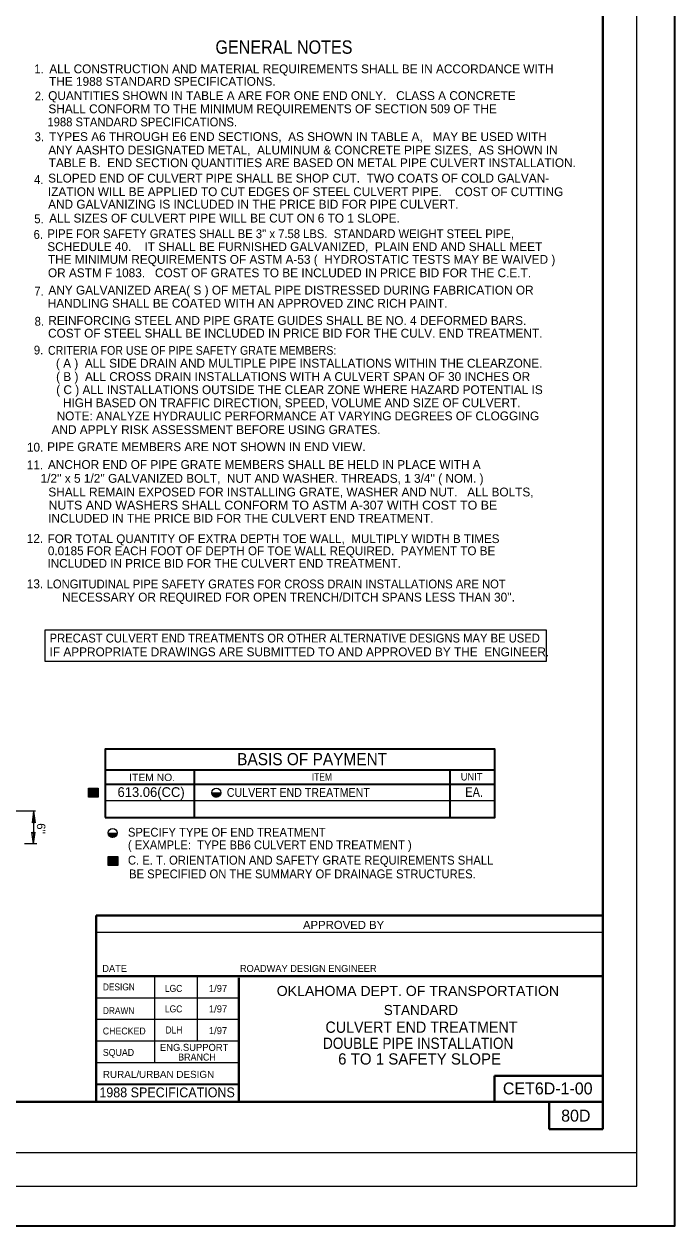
# Model space of a CAD drawing. Extents: x -48 to 160, y -10 to 186.
# Drawn here: x 121.5 to 160.1, y -9.5 to 61.7 of the extents above; entities that cross this region are included whole.
import ezdxf
from ezdxf.enums import TextEntityAlignment as Align

# ---------------------------------------------------------------- set-up
doc = ezdxf.new("R2010")
doc.units = 0
doc.header["$LTSCALE"] = 0.19
doc.layers.add('1', color=7, linetype='Continuous', lineweight=13)
doc.layers.add('25', color=7, linetype='Continuous', lineweight=40)
doc.layers.add('15', color=7, linetype='Continuous')

msp = doc.modelspace()

# ---------------------------------------------------------------- hatches: boundary and pattern name
at = {"layer": '1'}
for points in [[(125.9215, 15.9061), (125.3413, 15.9061), (125.3413, 16.4312), (125.9215, 16.4312)], [(127.0947, 11.8621), (126.5144, 11.8621), (126.5144, 12.3872), (127.0947, 12.3872)]]:
    msp.add_hatch(color=256, dxfattribs=at).paths.add_polyline_path(points)

# ---------------------------------------------------------------- linework, layer by layer
for p, q in [((157.8512, -7.1441), (157.8512, 84.8489)), ((122.2077, 15.0731), (120.7828, 15.0731)), ((122.0847, 14.8422), (122.0847, 13.4373)), ((122.2863, 13.1302), (121.5438, 13.1302)), ((13.8619, -7.1441), (157.8512, -7.1441))]:
    msp.add_line(p, q, dxfattribs=at)
at = {"layer": '1', "lineweight": 40}
for p, q in [((155.8512, -2.1444), (155.8512, 79.8492)), ((25.8609, -2.1444), (155.8512, -2.1444))]:
    msp.add_line(p, q, dxfattribs=at)
at = {"layer": '1', "lineweight": 35}
for p, q in [((126.3055, 17.5137), (149.4427, 17.5137)), ((131.6395, 14.6906), (131.6395, 17.4742)), ((146.8003, 14.6906), (146.8003, 17.514)), ((126.3622, 16.664), (149.4427, 16.664))]:
    msp.add_line(p, q, dxfattribs=at)
at = {"layer": '1', "lineweight": 25}
for p, q in [((126.3337, 15.7007), (149.4427, 15.7007)), ((132.6669, 16.1587), (132.6705, 16.1623)), ((132.6669, 16.1404), (132.6887, 16.1623)), ((132.6669, 16.1619), (132.9195, 15.9092)), ((132.6669, 16.1435), (132.9015, 15.9087)), ((132.6696, 16.1247), (132.7071, 16.1623)), ((132.6706, 16.1212), (132.8799, 15.9121)), ((132.6734, 16.1102), (132.7252, 16.1623)), ((132.6776, 16.096), (132.7438, 16.1623)), ((132.6776, 16.0959), (132.8577, 15.9159)), ((132.6826, 16.0828), (132.762, 16.1623)), ((132.6846, 16.1623), (132.9369, 15.91)), ((132.6876, 16.0695), (132.7804, 16.1623)), ((132.6887, 16.0666), (132.8279, 15.9272)), ((132.6927, 16.0562), (132.7987, 16.1623)), ((132.6987, 16.0439), (132.8171, 16.1623)), ((132.703, 16.1623), (132.9543, 15.9109)), ((132.7057, 16.0327), (132.8354, 16.1623)), ((132.7084, 16.0285), (132.7932, 15.9439)), ((132.713, 16.0216), (132.8537, 16.1623)), ((132.72, 16.0102), (132.8721, 16.1623)), ((132.7214, 16.1623), (132.9711, 15.9125)), ((132.7277, 15.9997), (132.8904, 16.1623)), ((132.7368, 15.9905), (132.9087, 16.1623)), ((132.7396, 16.1623), (132.9878, 15.9142)), ((132.746, 15.9812), (132.9272, 16.1623)), ((132.7552, 15.9721), (132.9454, 16.1623)), ((132.758, 16.1623), (133.0025, 15.9177)), ((132.7647, 15.9634), (132.9636, 16.1623)), ((132.7756, 15.9557), (132.982, 16.1623)), ((132.7762, 16.1623), (133.015, 15.9236)), ((132.7864, 15.9482), (133.0004, 16.1623)), ((132.7947, 16.1623), (133.0275, 15.9295)), ((132.7972, 15.941), (133.0187, 16.1623)), ((132.8092, 15.9345), (133.037, 16.1623)), ((132.8129, 16.1623), (133.04, 15.9352)), ((132.8224, 15.9295), (133.0554, 16.1623)), ((132.8314, 16.1623), (133.0526, 15.9411)), ((132.8357, 15.9244), (133.0737, 16.1623)), ((132.8489, 15.9194), (133.092, 16.1623)), ((132.8496, 16.1623), (133.0647, 15.9472)), ((132.8626, 15.9146), (133.1103, 16.1623)), ((132.8679, 16.1623), (133.075, 15.9554)), ((132.8786, 15.9123), (133.1285, 16.1623)), ((132.8862, 16.1623), (133.0852, 15.9634)), ((132.8945, 15.9099), (133.147, 16.1623)), ((132.9045, 16.1623), (133.0949, 15.9719)), ((132.9117, 15.9089), (133.1652, 16.1623)), ((132.923, 16.1623), (133.104, 15.9812)), ((132.9311, 15.9097), (133.1836, 16.1621)), ((132.9412, 16.1623), (133.1132, 15.9902)), ((132.9502, 15.9106), (133.1817, 16.1422)), ((132.9597, 16.1623), (133.1216, 16.0004)), ((132.9705, 15.9124), (133.1778, 16.1197)), ((132.9779, 16.1623), (133.1292, 16.0109)), ((132.9909, 15.9145), (133.171, 16.0947)), ((132.9963, 16.1623), (133.137, 16.0215)), ((133.0145, 16.1623), (133.1442, 16.0325)), ((133.0211, 15.9265), (133.162, 16.0672)), ((133.0327, 16.1623), (133.1513, 16.0439)), ((133.0512, 16.1623), (133.158, 16.0556)), ((133.0553, 15.9422), (133.1426, 16.0295)), ((133.0695, 16.1623), (133.1627, 16.0693)), ((133.088, 16.1623), (133.1672, 16.0829)), ((133.1062, 16.1623), (133.1717, 16.0967)), ((133.1244, 16.1623), (133.1759, 16.1109)), ((133.1428, 16.1623), (133.1792, 16.126)), ((133.1612, 16.1623), (133.1817, 16.1417)), ((133.1795, 16.1623), (133.1832, 16.1585)), ((122.0948, 15.0677), (122.0012, 14.3865)), ((122.0948, 15.0677), (122.1884, 14.3865)), ((122.085, 13.141), (121.9914, 13.8222)), ((122.085, 13.141), (122.1786, 13.8222)), ((126.5182, 13.7717), (126.5218, 13.7752)), ((126.5182, 13.7532), (126.54, 13.7752)), ((126.5182, 13.7747), (126.7707, 13.5221)), ((126.5182, 13.7565), (126.7527, 13.5217)), ((126.5208, 13.7378), (126.5583, 13.7752)), ((126.5219, 13.7342), (126.7311, 13.5249)), ((126.5247, 13.7231), (126.5766, 13.7752)), ((126.5287, 13.709), (126.595, 13.7752)), ((126.5287, 13.7089), (126.709, 13.5289)), ((126.5338, 13.6957), (126.6133, 13.7752)), ((126.5358, 13.7752), (126.7882, 13.5229)), ((126.5388, 13.6825), (126.6316, 13.7752)), ((126.54, 13.6796), (126.6791, 13.5402)), ((126.5439, 13.6691), (126.6501, 13.7752)), ((126.55, 13.6567), (126.6683, 13.7752)), ((126.5543, 13.7752), (126.8056, 13.5239)), ((126.5571, 13.6457), (126.6867, 13.7752)), ((126.5596, 13.6415), (126.6444, 13.5567)), ((126.5643, 13.6345), (126.7049, 13.7752)), ((126.5712, 13.6232), (126.7234, 13.7752)), ((126.5725, 13.7752), (126.8223, 13.5255)), ((126.579, 13.6127), (126.7416, 13.7752)), ((126.5881, 13.6034), (126.7599, 13.7752)), ((126.5909, 13.7752), (126.8389, 13.5271)), ((126.5971, 13.5942), (126.7783, 13.7752)), ((126.6064, 13.5851), (126.7966, 13.7752)), ((126.6091, 13.7752), (126.8538, 13.5307)), ((126.6159, 13.5764), (126.8149, 13.7752)), ((126.6269, 13.5687), (126.8332, 13.7752)), ((126.6274, 13.7752), (126.8662, 13.5365)), ((126.6377, 13.5612), (126.8517, 13.7752)), ((126.6459, 13.7752), (126.8787, 13.5422)), ((126.6486, 13.5539), (126.8699, 13.7752)), ((126.6605, 13.5474), (126.8883, 13.7752)), ((126.6641, 13.7752), (126.8913, 13.5481)), ((126.6737, 13.5422), (126.9066, 13.7752)), ((126.6826, 13.7752), (126.9037, 13.5541)), ((126.6869, 13.5373), (126.925, 13.7752)), ((126.7001, 13.5322), (126.9432, 13.7752)), ((126.7008, 13.7752), (126.9159, 13.5602)), ((126.7138, 13.5276), (126.9615, 13.7752)), ((126.7192, 13.7752), (126.9262, 13.5682)), ((126.7299, 13.5252), (126.9798, 13.7752)), ((126.7374, 13.7752), (126.9365, 13.5764)), ((126.7458, 13.5228), (126.9982, 13.7752)), ((126.7558, 13.7752), (126.9461, 13.5847)), ((126.7631, 13.5219), (127.0165, 13.7752)), ((126.7741, 13.7752), (126.9553, 13.5941)), ((126.7824, 13.5227), (127.0348, 13.7751)), ((126.7925, 13.7752), (126.9646, 13.6032)), ((126.8015, 13.5235), (127.0331, 13.7552)), ((126.8109, 13.7752), (126.9727, 13.6134)), ((126.8217, 13.5254), (127.029, 13.7327)), ((126.8292, 13.7752), (126.9805, 13.6239)), ((126.8422, 13.5275), (127.0223, 13.7077)), ((126.8475, 13.7752), (126.9883, 13.6344)), ((126.8657, 13.7752), (126.9955, 13.6455)), ((126.8724, 13.5392), (127.0132, 13.6802)), ((126.8841, 13.7752), (127.0025, 13.6567)), ((126.9024, 13.7752), (127.0093, 13.6686)), ((126.9065, 13.5552), (126.9937, 13.6424)), ((126.9208, 13.7752), (127.0139, 13.6822)), ((126.9391, 13.7752), (127.0183, 13.6959)), ((126.9575, 13.7752), (127.023, 13.7097)), ((126.9756, 13.7752), (127.0272, 13.7237)), ((126.9941, 13.7752), (127.0303, 13.7389)), ((127.0123, 13.7752), (127.0331, 13.7546)), ((127.0308, 13.7752), (127.0345, 13.7715)), ((19.8616, -5.1441), (157.8512, -5.1441))]:
    msp.add_line(p, q, dxfattribs=at)
at = {"layer": '1', "lineweight": 35}
for points in [[(160.1198, 98.7473), (11.4292, 98.7473), (11.4292, -9.5026), (160.1198, -9.5026)], [(126.3295, 14.6906), (149.4427, 14.6906), (149.4427, 18.7365), (126.3295, 18.7365)]]:
    msp.add_lwpolyline(points, close=True, dxfattribs=at)
at = {"layer": '1', "lineweight": 25}
for points in [[(122.7672, 23.9606), (152.502, 23.9606), (152.502, 25.7967), (122.7672, 25.7967)], [(132.6669, 16.1623), (133.1836, 16.1623), (133.1814, 16.1362), (133.175, 16.106), (133.1576, 16.0539), (133.14, 16.0257), (133.1162, 15.9932), (133.0901, 15.9671), (133.062, 15.9454), (133.0337, 15.9325), (132.9967, 15.9151), (132.9512, 15.9106), (132.9035, 15.9086), (132.86, 15.9151), (132.8036, 15.9367), (132.7624, 15.9649), (132.7252, 16.0017), (132.6951, 16.0496), (132.6755, 16.1017), (132.6669, 16.1362)], [(126.5182, 13.7752), (127.0348, 13.7752), (127.0326, 13.7492), (127.0261, 13.719), (127.0087, 13.6668), (126.9913, 13.6387), (126.9675, 13.6062), (126.9413, 13.5801), (126.9132, 13.5584), (126.8849, 13.5455), (126.8481, 13.5279), (126.8023, 13.5235), (126.7547, 13.5215), (126.7113, 13.5279), (126.6547, 13.5495), (126.6136, 13.5779), (126.5766, 13.6147), (126.5464, 13.6625), (126.5268, 13.7147), (126.5182, 13.7492)]]:
    msp.add_lwpolyline(points, close=True, dxfattribs=at)
at = {"layer": '1'}
for points in [[(125.9215, 15.9061), (125.3413, 15.9061), (125.3413, 16.4312), (125.9215, 16.4312)], [(127.0947, 11.8621), (126.5144, 11.8621), (126.5144, 12.3872), (127.0947, 12.3872)]]:
    msp.add_lwpolyline(points, close=True, dxfattribs=at)
at = {"layer": '1', "lineweight": 25}
for points in [[(122.1884, 14.3865), (122.0938, 14.4392), (122.0012, 14.3865)], [(121.9914, 13.8222), (122.086, 13.7695), (122.1786, 13.8222)]]:
    msp.add_lwpolyline(points, dxfattribs=at)
at = {"layer": '1'}
for centre in [(132.9272, 16.1664), (126.7785, 13.7794)]:
    msp.add_circle(centre, 0.2623, dxfattribs=at)
at = {"layer": '25'}
for p, q in [((125.7986, 8.8929), (125.7986, -1.0924)), ((155.7542, 8.8929), (125.7986, 8.8929)), ((125.7986, 5.2982), (155.7542, 5.2982)), ((134.2672, 5.2059), (134.2672, -2.1031)), ((149.4159, -0.5994), (155.8512, -0.5994)), ((149.4159, -2.1444), (149.4159, -0.5994)), ((125.8026, -1.0924), (125.8026, -2.1018)), ((152.6596, -3.7668), (152.6596, -2.1444)), ((155.8512, -3.7668), (155.8512, -2.1444)), ((152.6596, -3.7668), (155.8512, -3.7668))]:
    msp.add_line(p, q, dxfattribs=at)
at = {"layer": '25', "lineweight": 25}
for p, q in [((125.8026, 7.8942), (155.7583, 7.8942)), ((129.2659, 5.3109), (129.2659, 0.1986)), ((131.7936, 5.2982), (131.7936, 1.4639)), ((125.8026, 4.0199), (134.2699, 4.0199)), ((125.8026, 2.7419), (134.2699, 2.7419)), ((125.8026, 1.4639), (134.2616, 1.4639)), ((125.8026, 0.1856), (134.2616, 0.1856))]:
    msp.add_line(p, q, dxfattribs=at)
at = {"layer": '25', "lineweight": 35}
msp.add_line((125.8026, -1.0924), (134.2682, -1.0924), dxfattribs=at)

# ---------------------------------------------------------------- texts
at = {"layer": '1'}
for s, height, width, p in [('GENERAL NOTES', 0.7938, 0.9, (132.8739, 59.9468)), ('1.', 0.5239, 0.95, (122.1364, 58.7879)), ('2.', 0.5239, 0.95, (122.1609, 57.182)), ('1988 STANDARD SPECIFICATIONS.', 0.5239, 0.95, (122.9121, 55.6448)), ('3.', 0.5239, 0.95, (122.1552, 54.7674)), ('4.', 0.5239, 0.95, (122.1187, 52.2312)), ('5.', 0.5239, 0.95, (122.1321, 49.9074)), ('6.', 0.5239, 0.95, (122.0912, 48.9816)), ("PIPE FOR SAFETY GRATES SHALL BE 3'' x 7.58 LBS.  STANDARD WEIGHT STEEL PIPE,", 0.5238, 0.95, (122.9161, 49.0232)), ('7.', 0.5239, 0.95, (122.1334, 45.6211)), ('8.', 0.5239, 0.95, (122.1526, 43.8348)), ('9.', 0.5239, 0.95, (122.1079, 42.1298)), ('CRITERIA FOR USE OF PIPE SAFETY GRATE MEMBERS:', 0.5239, 0.9, (122.9436, 42.1123)), ('NUTS AND WASHERS SHALL CONFORM TO ASTM A-307 WITH COST TO BE', 0.5239, 1.05, (122.9755, 32.9402)), ('LONGITUDINAL PIPE SAFETY GRATES FOR CROSS DRAIN INSTALLATIONS ARE NOT', 0.5239, 0.95, (122.8652, 28.2712)), ('PRECAST CULVERT END TREATMENTS OR OTHER ALTERNATIVE DESIGNS MAY BE USED ', 0.5239, 0.95, (123.041, 25.0665)), ('BASIS OF PAYMENT', 0.72, 0.95, (134.1598, 17.7968)), ('ITEM NO.', 0.4363, 1.05, (127.7592, 16.8563)), ('ITEM', 0.4363, 0.85, (138.5938, 16.8802)), ('UNIT', 0.4363, 0.95, (147.4181, 16.8903)), ('CULVERT END TREATMENT', 0.5239, 0.9, (133.5487, 15.9211)), ('EA.', 0.576, 0.85, (147.6845, 15.9177)), ('CULVERT END TREATMENT ', 0.6666, 0.95, (139.3968, 1.942)), ('DOUBLE PIPE INSTALLATION', 0.6666, 0.9, (139.2529, 0.9898))]:
    msp.add_text(s, height=height, dxfattribs=dict(at, width=width)).set_placement(p)
for s, height, p in [('ALL CONSTRUCTION AND MATERIAL REQUIREMENTS SHALL BE IN ACCORDANCE WITH ', 0.5239, (123.0234, 58.79)), ('THE 1988 STANDARD SPECIFICATIONS.', 0.5239, (123.0099, 58.049)), ('QUANTITIES SHOWN IN TABLE A ARE FOR ONE END ONLY.   CLASS A CONCRETE ', 0.5239, (122.9571, 57.2045)), ('SHALL CONFORM TO THE MINIMUM REQUIREMENTS OF SECTION 509 OF THE ', 0.5239, (122.9702, 56.4239)), ('TYPES A6 THROUGH E6 END SECTIONS,  AS SHOWN IN TABLE A,   MAY BE USED WITH ', 0.5238, (123.0171, 54.7764)), ('ANY AASHTO DESIGNATED METAL,  ALUMINUM & CONCRETE PIPE SIZES,  AS SHOWN IN ', 0.5238, (122.9641, 53.983)), ('TABLE B.  END SECTION QUANTITIES ARE BASED ON METAL PIPE CULVERT INSTALLATION.', 0.5238, (122.9907, 53.2288)), ('SLOPED END OF CULVERT PIPE SHALL BE SHOP CUT.  TWO COATS OF COLD GALVAN-', 0.5239, (122.9546, 52.3194)), ('IZATION WILL BE APPLIED TO CUT EDGES OF STEEL CULVERT PIPE.    COST OF CUTTING', 0.5239, (122.9414, 51.5124)), ('AND GALVANIZING IS INCLUDED IN THE PRICE BID FOR PIPE CULVERT.', 0.5239, (122.9545, 50.7718)), ('ALL SIZES OF CULVERT PIPE WILL BE CUT ON 6 TO 1 SLOPE. ', 0.5239, (123.0172, 49.9481)), ('SCHEDULE 40.    IT SHALL BE FURNISHED GALVANIZED,  PLAIN END AND SHALL MEET', 0.5238, (122.9027, 48.2557)), ('THE MINIMUM REQUIREMENTS OF ASTM A-53 (  HYDROSTATIC TESTS MAY BE WAIVED )', 0.5238, (122.9425, 47.502)), ('OR ASTM F 1083.   COST OF GRATES TO BE INCLUDED IN PRICE BID FOR THE C.E.T.', 0.5238, (122.9425, 46.7082)), ('ANY GALVANIZED AREA( S ) OF METAL PIPE DISTRESSED DURING FABRICATION OR ', 0.5239, (122.9689, 45.683)), ('HANDLING SHALL BE COATED WITH AN APPROVED ZINC RICH PAINT.', 0.5239, (122.9292, 44.9024)), ('REINFORCING STEEL AND PIPE GRATE GUIDES SHALL BE NO. 4 DEFORMED BARS.', 0.5239, (122.9619, 43.8835)), ('COST OF STEEL SHALL BE INCLUDED IN PRICE BID FOR THE CULV. END TREATMENT.', 0.5239, (122.9487, 43.1292)), ('( A )  ALL SIDE DRAIN AND MULTIPLE PIPE INSTALLATIONS WITHIN THE CLEARZONE.', 0.5239, (123.418, 41.3488)), ('( B )  ALL CROSS DRAIN INSTALLATIONS WITH A CULVERT SPAN OF 30 INCHES OR', 0.5239, (123.4256, 40.5581)), ('( C ) ALL INSTALLATIONS OUTSIDE THE CLEAR ZONE WHERE HAZARD POTENTIAL IS', 0.5239, (123.4333, 39.782)), ('    HIGH BASED ON TRAFFIC DIRECTION, SPEED, VOLUME AND SIZE OF CULVERT.', 0.5239, (123.0529, 39.0067)), ('NOTE: ANALYZE HYDRAULIC PERFORMANCE AT VARYING DEGREES OF CLOGGING', 0.5239, (123.4562, 38.2276)), ('      AND APPLY RISK ASSESSMENT BEFORE USING GRATES.', 0.5239, (121.9899, 37.4153)), ('10.', 0.5239, (121.6942, 36.3754)), ('PIPE GRATE MEMBERS ARE NOT SHOWN IN END VIEW.', 0.5239, (122.8975, 36.4031)), ('11.', 0.5239, (121.6896, 35.3296)), ('ANCHOR END OF PIPE GRATE MEMBERS SHALL BE HELD IN PLACE WITH A', 0.5239, (122.9432, 35.3468)), (" 1/2'' x 5 1/2'' GALVANIZED BOLT,  NUT AND WASHER. THREADS, 1 3/4'' ( NOM. )", 0.5239, (122.3118, 34.5282)), ('SHALL REMAIN EXPOSED FOR INSTALLING GRATE, WASHER AND NUT.   ALL BOLTS,', 0.5239, (122.9661, 33.7204)), ('INCLUDED IN THE PRICE BID FOR THE CULVERT END TREATMENT.', 0.5239, (122.9582, 32.1644)), ('12.', 0.5239, (121.6895, 30.9701)), ('FOR TOTAL QUANTITY OF EXTRA DEPTH TOE WALL,  MULTIPLY WIDTH B TIMES ', 0.5166, (122.9243, 30.9567)), ('0.0185 FOR EACH FOOT OF DEPTH OF TOE WALL REQUIRED.  PAYMENT TO BE ', 0.5166, (122.9413, 30.2397)), ('INCLUDED IN PRICE BID FOR THE CULVERT END TREATMENT.', 0.5166, (122.9159, 29.4971)), ('13.', 0.5239, (121.6895, 28.2827)), ("NECESSARY OR REQUIRED FOR OPEN TRENCH/DITCH SPANS LESS THAN 30''.", 0.5239, (123.7794, 27.4929)), ('IF APPROPRIATE DRAWINGS ARE SUBMITTED TO AND APPROVED BY THE  ENGINEER.', 0.5239, (123.041, 24.2502)), ('613.06(CC)', 0.576, (127.0681, 15.9146)), ('6 TO 1 SAFETY SLOPE', 0.6666, (140.1481, 0.0605))]:
    msp.add_text(s, height=height, dxfattribs=at).set_placement(p)
msp.add_text("6''", height=0.5025, rotation=270, dxfattribs=at).set_placement((122.288, 14.358))
at = {"layer": '15', "width": 0.95}
for s, p in [('SPECIFY TYPE OF END TREATMENT', (127.6852, 13.5616)), ('( EXAMPLE:  TYPE BB6 CULVERT END TREATMENT )', (127.6852, 12.8118)), ('C. E. T. ORIENTATION AND SAFETY GRATE REQUIREMENTS SHALL', (127.6852, 11.9078)), ('BE SPECIFIED ON THE SUMMARY OF DRAINAGE STRUCTURES.', (127.753, 11.0934))]:
    msp.add_text(s, height=0.5238, dxfattribs=at).set_placement(p)
at = {"layer": '25'}
for s, height, width, p in [('APPROVED BY', 0.4783, 1.05, (138.0646, 8.0939)), ('DESIGN', 0.41, 0.9, (126.2019, 4.4552)), ('LGC', 0.4168, 0.9, (129.8775, 4.3626)), ('OKLAHOMA DEPT. OF TRANSPORTATION', 0.5945, 1.05, (136.5069, 4.1249)), ('LGC', 0.4168, 0.9, (129.8775, 3.1492)), ('DRAWN', 0.41, 0.9, (126.2019, 3.0496)), ('CHECKED', 0.41, 0.95, (126.1939, 1.8432)), ('DLH', 0.4168, 0.9, (129.9143, 1.899)), ('SQUAD', 0.41, 0.95, (126.1983, 0.5732)), ('BRANCH', 0.4168, 0.95, (130.6612, 0.2953)), ('RURAL/URBAN DESIGN', 0.4168, 1.05, (126.1983, -0.7291))]:
    msp.add_text(s, height=height, dxfattribs=dict(at, width=width)).set_placement(p)
for s, height, p in [('DATE', 0.41, (126.1652, 5.5482)), ('ROADWAY DESIGN ENGINEER', 0.41, (134.3242, 5.5482)), ('1/97', 0.4168, (132.4861, 4.3626)), ('1/97', 0.4168, (132.4861, 3.1492)), ('STANDARD', 0.5991, (142.8543, 2.9932)), ('1/97', 0.4168, (132.4861, 1.8623)), ('ENG.SUPPORT', 0.4168, (129.5836, 0.8696)), ('CET6D-1-00', 0.7083, (149.9174, -1.7088)), ('80D', 0.7083, (153.3717, -3.3197))]:
    msp.add_text(s, height=height, dxfattribs=at).set_placement(p)
at = {"layer": '25', "width": 0.95}
msp.add_text('1988 SPECIFICATIONS', height=0.5833, dxfattribs=at).set_placement((130.007, -1.8807), align=Align.CENTER)

doc.saveas('drawing.dxf')
